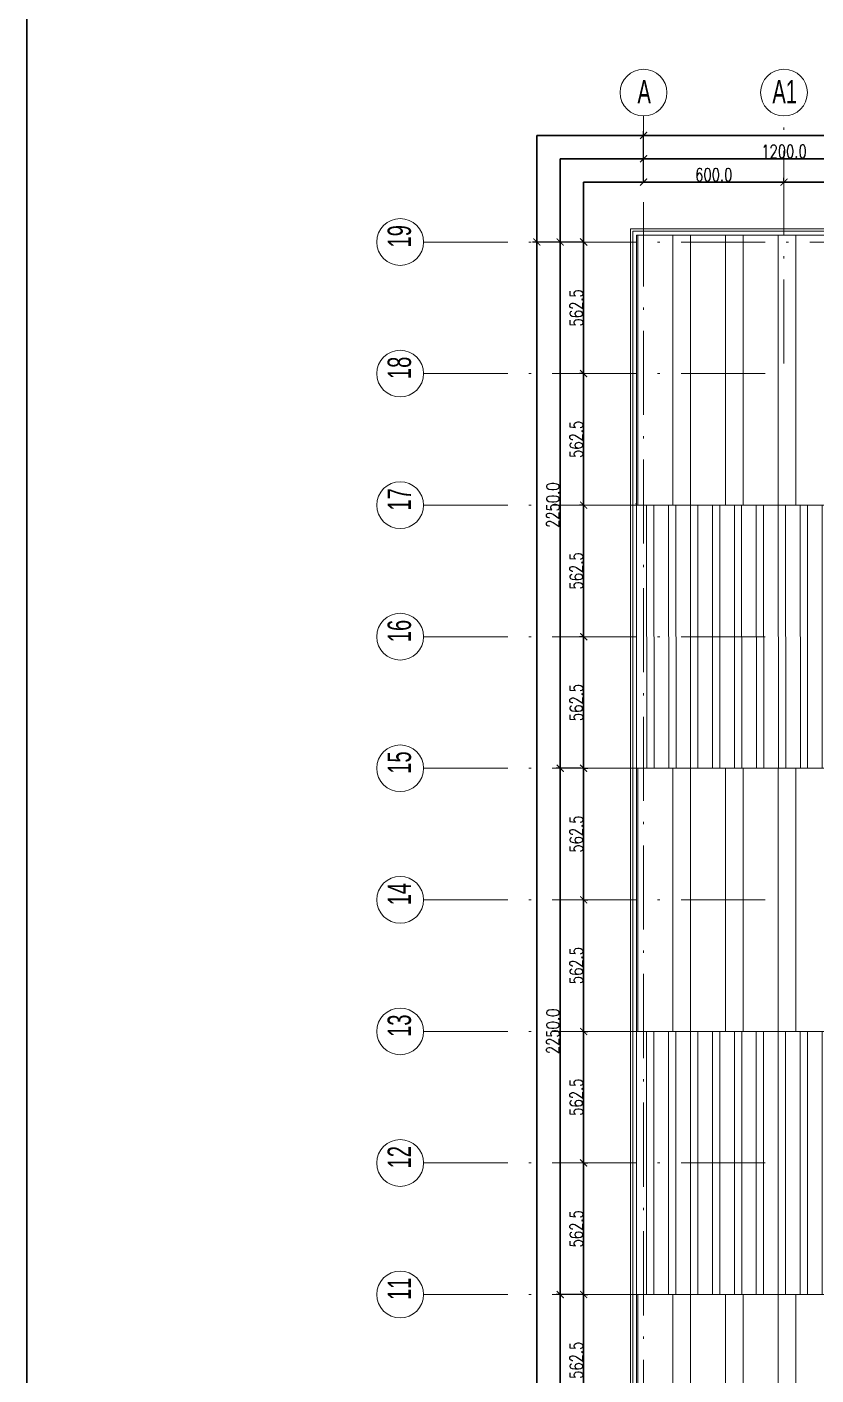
# Model space of a CAD drawing. Extents: x 6529560 to 6558080, y 5579316 to 5588131.
# Drawn here: x 6543241.5 to 6543275.2, y 5579559.8 to 5579617.4 of the extents above; entities that cross this region are included whole.
import ezdxf

# ---------------------------------------------------------------- set-up
doc = ezdxf.new("R2010")
doc.units = 0
doc.header["$MEASUREMENT"] = 0
doc.header["$PDSIZE"] = -5
doc.linetypes.add('ACAD_ISO10W100', pattern=[18, 12, -3, 0, -3])
doc.layers.get('0').update_dxf_attribs({"color": 2, "linetype": 'CONTINUOUS', "lineweight": 5})
doc.layers.get('Defpoints').update_dxf_attribs({"linetype": 'CONTINUOUS'})
for name, color, linetype, lineweight in [('arch_osie', 181, 'CONTINUOUS', 5), ('arch_powierzchnia', 6, 'CONTINUOUS', 35), ('arch_sciany murowane wewnetrzne', 20, 'CONTINUOUS', 25), ('arch_sciany zewnętrzne', 94, 'CONTINUOUS', 18), ('arch_wymiary', 2, 'CONTINUOUS', 13), ('arch_zadaszenie', 76, 'CONTINUOUS', 15), ('arch_zadaszenie_raster', 76, 'CONTINUOUS', 15)]:
    doc.layers.add(name, color=color, linetype=linetype, lineweight=lineweight)
doc.layers.add('arch_osie opisy', color=1, linetype='CONTINUOUS')
doc.styles.get("Standard").update_dxf_attribs({"font": 'arial.ttf', "width": 0.75})
doc.styles.add('styl1', font='romans.shx', dxfattribs={"width": 0.75})
doc.dimstyles.new('wymiary hala', dxfattribs={"dimtxt": 0.55, "dimasz": 0.3, "dimexe": 0.18, "dimexo": 0.0625, "dimgap": 0.04, "dimtad": 1, "dimtoh": 1, "dimdec": 1, "dimlfac": 100, "dimzin": 0, "dimdsep": 46, "dimtxsty": 'styl1', "dimblk": 'ARCHTICK', "dimcen": 0.09, "dimadec": 0, "dimazin": 0, "dimtfac": 1, "dimtdec": 1, "dimtofl": 0, "dimtmove": 0, "dimatfit": 3, "dimldrblk": 'ARCHTICK', "dimfxl": 1, "dimtolj": 1, "dimtzin": 0, "dimarcsym": 0})
pattern_1 = [(90, (-75.1374, 0), (-2.25, 4e-16), []), (90, (-74.3874, 0.75), (-2.25, 4e-16), [])]
pattern_2 = [(90, (-75.1374, 0), (-0.9375, 2e-16), []), (90, (-74.8249, 0.3125), (-0.9375, 2e-16), [])]

# ---------------------------------------------------------------- blocks, each defined once
blk = doc.blocks.new('_ArchTick')
at = {"color": 0, "linetype": 'ByBlock', "const_width": 0.15}
blk.add_lwpolyline([(-0.5, -0.5), (0.5, 0.5)], dxfattribs=at)
blk = doc.blocks.new('*D145')
at = {"layer": 'arch_wymiary', "color": 0, "lineweight": -2, "transparency": 16777216}
for p, q in [((6543265.235, 5579608.22), (6543263.117, 5579608.22)), ((6543263.297, 5579608.22), (6543263.297, 5579506.97)), ((6543265.235, 5579506.97), (6543263.117, 5579506.97))]:
    blk.add_line(p, q, dxfattribs=at)
at = {"layer": 'Defpoints', "color": 0, "transparency": 16777216}
for p in [(6543265.297, 5579608.22), (6543263.297, 5579506.97), (6543265.297, 5579506.97)]:
    blk.add_point(p, dxfattribs=at)
at = {"layer": 'arch_wymiary', "color": 0, "lineweight": -2, "transparency": 16777216, "xscale": 0.3, "yscale": 0.3, "zscale": 0.3}
for p, rotation in [((6543263.297, 5579608.22), 90), ((6543263.297, 5579506.97), 270)]:
    blk.add_blockref('_ArchTick', p, dxfattribs=dict(at, rotation=rotation))
at = {"layer": 'arch_wymiary', "color": 0, "transparency": 16777216, "insert": (6543262.982, 5579557.595), "char_height": 0.55, "attachment_point": 5, "rotation": 90, "style": 'styl1'}
blk.add_mtext('\\A1;10125.0', dxfattribs=at)
blk = doc.blocks.new('*D146')
at = {"layer": 'arch_wymiary', "color": 0, "lineweight": -2, "transparency": 16777216}
for p, q in [((6543265.172, 5579608.22), (6543264.117, 5579608.22)), ((6543264.297, 5579608.22), (6543264.297, 5579585.72)), ((6543265.172, 5579585.72), (6543264.117, 5579585.72))]:
    blk.add_line(p, q, dxfattribs=at)
at = {"layer": 'Defpoints', "color": 0, "transparency": 16777216}
for p in [(6543265.235, 5579608.22), (6543264.297, 5579585.72), (6543265.235, 5579585.72)]:
    blk.add_point(p, dxfattribs=at)
at = {"layer": 'arch_wymiary', "color": 0, "lineweight": -2, "transparency": 16777216, "xscale": 0.3, "yscale": 0.3, "zscale": 0.3}
for p, rotation in [((6543264.297, 5579608.22), 90), ((6543264.297, 5579585.72), 270)]:
    blk.add_blockref('_ArchTick', p, dxfattribs=dict(at, rotation=rotation))
at = {"layer": 'arch_wymiary', "color": 0, "transparency": 16777216, "insert": (6543263.982, 5579596.97), "char_height": 0.55, "attachment_point": 5, "rotation": 90, "style": 'styl1'}
blk.add_mtext('\\A1;2250.0', dxfattribs=at)
blk = doc.blocks.new('*D147')
at = {"layer": 'arch_wymiary', "color": 0, "lineweight": -2, "transparency": 16777216}
for p, q in [((6543265.172, 5579585.72), (6543264.117, 5579585.72)), ((6543264.297, 5579585.72), (6543264.297, 5579563.22)), ((6543265.235, 5579563.22), (6543264.117, 5579563.22))]:
    blk.add_line(p, q, dxfattribs=at)
at = {"layer": 'Defpoints', "color": 0, "transparency": 16777216}
for p in [(6543265.235, 5579585.72), (6543264.297, 5579563.22), (6543265.297, 5579563.22)]:
    blk.add_point(p, dxfattribs=at)
at = {"layer": 'arch_wymiary', "color": 0, "lineweight": -2, "transparency": 16777216, "xscale": 0.3, "yscale": 0.3, "zscale": 0.3}
for p, rotation in [((6543264.297, 5579585.72), 90), ((6543264.297, 5579563.22), 270)]:
    blk.add_blockref('_ArchTick', p, dxfattribs=dict(at, rotation=rotation))
at = {"layer": 'arch_wymiary', "color": 0, "transparency": 16777216, "insert": (6543263.982, 5579574.47), "char_height": 0.55, "attachment_point": 5, "rotation": 90, "style": 'styl1'}
blk.add_mtext('\\A1;2250.0', dxfattribs=at)
blk = doc.blocks.new('*D148')
at = {"layer": 'arch_wymiary', "color": 0, "lineweight": -2, "transparency": 16777216}
for p, q in [((6543265.235, 5579563.22), (6543264.117, 5579563.22)), ((6543264.297, 5579563.22), (6543264.297, 5579540.72)), ((6543265.235, 5579540.72), (6543264.117, 5579540.72))]:
    blk.add_line(p, q, dxfattribs=at)
at = {"layer": 'Defpoints', "color": 0, "transparency": 16777216}
for p in [(6543265.297, 5579563.22), (6543264.297, 5579540.72), (6543265.297, 5579540.72)]:
    blk.add_point(p, dxfattribs=at)
at = {"layer": 'arch_wymiary', "color": 0, "lineweight": -2, "transparency": 16777216, "xscale": 0.3, "yscale": 0.3, "zscale": 0.3}
for p, rotation in [((6543264.297, 5579563.22), 90), ((6543264.297, 5579540.72), 270)]:
    blk.add_blockref('_ArchTick', p, dxfattribs=dict(at, rotation=rotation))
at = {"layer": 'arch_wymiary', "color": 0, "transparency": 16777216, "insert": (6543263.982, 5579551.97), "char_height": 0.55, "attachment_point": 5, "rotation": 90, "style": 'styl1'}
blk.add_mtext('\\A1;2250.0', dxfattribs=at)
blk = doc.blocks.new('*D151')
at = {"layer": 'arch_wymiary', "color": 0, "lineweight": -2, "transparency": 16777216}
for p, q in [((6543265.235, 5579608.22), (6543265.117, 5579608.22)), ((6543265.297, 5579608.22), (6543265.297, 5579602.595)), ((6543265.235, 5579602.595), (6543265.117, 5579602.595))]:
    blk.add_line(p, q, dxfattribs=at)
at = {"layer": 'Defpoints', "color": 0, "transparency": 16777216}
for p in [(6543265.297, 5579608.22), (6543265.297, 5579602.595), (6543265.297, 5579602.595)]:
    blk.add_point(p, dxfattribs=at)
at = {"layer": 'arch_wymiary', "color": 0, "lineweight": -2, "transparency": 16777216, "xscale": 0.3, "yscale": 0.3, "zscale": 0.3}
for p, rotation in [((6543265.297, 5579608.22), 90), ((6543265.297, 5579602.595), 270)]:
    blk.add_blockref('_ArchTick', p, dxfattribs=dict(at, rotation=rotation))
at = {"layer": 'arch_wymiary', "color": 0, "transparency": 16777216, "insert": (6543264.982, 5579605.408), "char_height": 0.55, "attachment_point": 5, "rotation": 90, "style": 'styl1'}
blk.add_mtext('\\A1;562.5', dxfattribs=at)
blk = doc.blocks.new('*D152')
at = {"layer": 'arch_wymiary', "color": 0, "lineweight": -2, "transparency": 16777216}
for p, q in [((6543265.235, 5579602.595), (6543265.117, 5579602.595)), ((6543265.297, 5579602.595), (6543265.297, 5579596.97)), ((6543265.235, 5579596.97), (6543265.117, 5579596.97))]:
    blk.add_line(p, q, dxfattribs=at)
at = {"layer": 'Defpoints', "color": 0, "transparency": 16777216}
for p in [(6543265.297, 5579602.595), (6543265.297, 5579596.97), (6543265.297, 5579596.97)]:
    blk.add_point(p, dxfattribs=at)
at = {"layer": 'arch_wymiary', "color": 0, "lineweight": -2, "transparency": 16777216, "xscale": 0.3, "yscale": 0.3, "zscale": 0.3}
for p, rotation in [((6543265.297, 5579602.595), 90), ((6543265.297, 5579596.97), 270)]:
    blk.add_blockref('_ArchTick', p, dxfattribs=dict(at, rotation=rotation))
at = {"layer": 'arch_wymiary', "color": 0, "transparency": 16777216, "insert": (6543264.982, 5579599.783), "char_height": 0.55, "attachment_point": 5, "rotation": 90, "style": 'styl1'}
blk.add_mtext('\\A1;562.5', dxfattribs=at)
blk = doc.blocks.new('*D153')
at = {"layer": 'arch_wymiary', "color": 0, "lineweight": -2, "transparency": 16777216}
for p, q in [((6543265.235, 5579596.97), (6543265.117, 5579596.97)), ((6543265.297, 5579596.97), (6543265.297, 5579591.345)), ((6543265.235, 5579591.345), (6543265.117, 5579591.345))]:
    blk.add_line(p, q, dxfattribs=at)
at = {"layer": 'Defpoints', "color": 0, "transparency": 16777216}
for p in [(6543265.297, 5579596.97), (6543265.297, 5579591.345), (6543265.297, 5579591.345)]:
    blk.add_point(p, dxfattribs=at)
at = {"layer": 'arch_wymiary', "color": 0, "lineweight": -2, "transparency": 16777216, "xscale": 0.3, "yscale": 0.3, "zscale": 0.3}
for p, rotation in [((6543265.297, 5579596.97), 90), ((6543265.297, 5579591.345), 270)]:
    blk.add_blockref('_ArchTick', p, dxfattribs=dict(at, rotation=rotation))
at = {"layer": 'arch_wymiary', "color": 0, "transparency": 16777216, "insert": (6543264.982, 5579594.158), "char_height": 0.55, "attachment_point": 5, "rotation": 90, "style": 'styl1'}
blk.add_mtext('\\A1;562.5', dxfattribs=at)
blk = doc.blocks.new('*D154')
at = {"layer": 'arch_wymiary', "color": 0, "lineweight": -2, "transparency": 16777216}
for p, q in [((6543265.235, 5579591.345), (6543265.117, 5579591.345)), ((6543265.297, 5579591.345), (6543265.297, 5579585.72)), ((6543265.36, 5579585.72), (6543265.477, 5579585.72))]:
    blk.add_line(p, q, dxfattribs=at)
at = {"layer": 'Defpoints', "color": 0, "transparency": 16777216}
for p in [(6543265.297, 5579591.345), (6543265.297, 5579585.72), (6543265.297, 5579585.72)]:
    blk.add_point(p, dxfattribs=at)
at = {"layer": 'arch_wymiary', "color": 0, "lineweight": -2, "transparency": 16777216, "xscale": 0.3, "yscale": 0.3, "zscale": 0.3}
for p, rotation in [((6543265.297, 5579591.345), 90), ((6543265.297, 5579585.72), 270)]:
    blk.add_blockref('_ArchTick', p, dxfattribs=dict(at, rotation=rotation))
at = {"layer": 'arch_wymiary', "color": 0, "transparency": 16777216, "insert": (6543264.982, 5579588.533), "char_height": 0.55, "attachment_point": 5, "rotation": 90, "style": 'styl1'}
blk.add_mtext('\\A1;562.5', dxfattribs=at)
blk = doc.blocks.new('*D155')
at = {"layer": 'arch_wymiary', "color": 0, "lineweight": -2, "transparency": 16777216}
for p, q in [((6543265.297, 5579585.72), (6543265.297, 5579580.095)), ((6543265.36, 5579585.72), (6543265.477, 5579585.72)), ((6543265.36, 5579580.095), (6543265.477, 5579580.095))]:
    blk.add_line(p, q, dxfattribs=at)
at = {"layer": 'Defpoints', "color": 0, "transparency": 16777216}
for p in [(6543265.297, 5579585.72), (6543265.297, 5579580.095), (6543265.297, 5579580.095)]:
    blk.add_point(p, dxfattribs=at)
at = {"layer": 'arch_wymiary', "color": 0, "lineweight": -2, "transparency": 16777216, "xscale": 0.3, "yscale": 0.3, "zscale": 0.3}
for p, rotation in [((6543265.297, 5579585.72), 90), ((6543265.297, 5579580.095), 270)]:
    blk.add_blockref('_ArchTick', p, dxfattribs=dict(at, rotation=rotation))
at = {"layer": 'arch_wymiary', "color": 0, "transparency": 16777216, "insert": (6543264.982, 5579582.908), "char_height": 0.55, "attachment_point": 5, "rotation": 90, "style": 'styl1'}
blk.add_mtext('\\A1;562.5', dxfattribs=at)
blk = doc.blocks.new('*D156')
at = {"layer": 'arch_wymiary', "color": 0, "lineweight": -2, "transparency": 16777216}
for p, q in [((6543265.297, 5579580.095), (6543265.297, 5579574.47)), ((6543265.36, 5579580.095), (6543265.477, 5579580.095)), ((6543265.36, 5579574.47), (6543265.477, 5579574.47))]:
    blk.add_line(p, q, dxfattribs=at)
at = {"layer": 'Defpoints', "color": 0, "transparency": 16777216}
for p in [(6543265.297, 5579580.095), (6543265.297, 5579574.47), (6543265.297, 5579574.47)]:
    blk.add_point(p, dxfattribs=at)
at = {"layer": 'arch_wymiary', "color": 0, "lineweight": -2, "transparency": 16777216, "xscale": 0.3, "yscale": 0.3, "zscale": 0.3}
for p, rotation in [((6543265.297, 5579580.095), 90), ((6543265.297, 5579574.47), 270)]:
    blk.add_blockref('_ArchTick', p, dxfattribs=dict(at, rotation=rotation))
at = {"layer": 'arch_wymiary', "color": 0, "transparency": 16777216, "insert": (6543264.982, 5579577.283), "char_height": 0.55, "attachment_point": 5, "rotation": 90, "style": 'styl1'}
blk.add_mtext('\\A1;562.5', dxfattribs=at)
blk = doc.blocks.new('*D157')
at = {"layer": 'arch_wymiary', "color": 0, "lineweight": -2, "transparency": 16777216}
for p, q in [((6543265.297, 5579574.47), (6543265.297, 5579568.845)), ((6543265.36, 5579574.47), (6543265.477, 5579574.47)), ((6543265.36, 5579568.845), (6543265.477, 5579568.845))]:
    blk.add_line(p, q, dxfattribs=at)
at = {"layer": 'Defpoints', "color": 0, "transparency": 16777216}
for p in [(6543265.297, 5579574.47), (6543265.297, 5579568.845), (6543265.297, 5579568.845)]:
    blk.add_point(p, dxfattribs=at)
at = {"layer": 'arch_wymiary', "color": 0, "lineweight": -2, "transparency": 16777216, "xscale": 0.3, "yscale": 0.3, "zscale": 0.3}
for p, rotation in [((6543265.297, 5579574.47), 90), ((6543265.297, 5579568.845), 270)]:
    blk.add_blockref('_ArchTick', p, dxfattribs=dict(at, rotation=rotation))
at = {"layer": 'arch_wymiary', "color": 0, "transparency": 16777216, "insert": (6543264.982, 5579571.658), "char_height": 0.55, "attachment_point": 5, "rotation": 90, "style": 'styl1'}
blk.add_mtext('\\A1;562.5', dxfattribs=at)
blk = doc.blocks.new('*D158')
at = {"layer": 'arch_wymiary', "color": 0, "lineweight": -2, "transparency": 16777216}
for p, q in [((6543265.297, 5579568.845), (6543265.297, 5579563.22)), ((6543265.36, 5579568.845), (6543265.477, 5579568.845)), ((6543265.36, 5579563.22), (6543265.477, 5579563.22))]:
    blk.add_line(p, q, dxfattribs=at)
at = {"layer": 'Defpoints', "color": 0, "transparency": 16777216}
for p in [(6543265.297, 5579568.845), (6543265.297, 5579563.22), (6543265.297, 5579563.22)]:
    blk.add_point(p, dxfattribs=at)
at = {"layer": 'arch_wymiary', "color": 0, "lineweight": -2, "transparency": 16777216, "xscale": 0.3, "yscale": 0.3, "zscale": 0.3}
for p, rotation in [((6543265.297, 5579568.845), 90), ((6543265.297, 5579563.22), 270)]:
    blk.add_blockref('_ArchTick', p, dxfattribs=dict(at, rotation=rotation))
at = {"layer": 'arch_wymiary', "color": 0, "transparency": 16777216, "insert": (6543264.982, 5579566.033), "char_height": 0.55, "attachment_point": 5, "rotation": 90, "style": 'styl1'}
blk.add_mtext('\\A1;562.5', dxfattribs=at)
blk = doc.blocks.new('*D159')
at = {"layer": 'arch_wymiary', "color": 0, "lineweight": -2, "transparency": 16777216}
for p, q in [((6543265.297, 5579563.22), (6543265.297, 5579557.595)), ((6543265.36, 5579563.22), (6543265.477, 5579563.22)), ((6543265.36, 5579557.595), (6543265.477, 5579557.595))]:
    blk.add_line(p, q, dxfattribs=at)
at = {"layer": 'Defpoints', "color": 0, "transparency": 16777216}
for p in [(6543265.297, 5579563.22), (6543265.297, 5579557.595), (6543265.297, 5579557.595)]:
    blk.add_point(p, dxfattribs=at)
at = {"layer": 'arch_wymiary', "color": 0, "lineweight": -2, "transparency": 16777216, "xscale": 0.3, "yscale": 0.3, "zscale": 0.3}
for p, rotation in [((6543265.297, 5579563.22), 90), ((6543265.297, 5579557.595), 270)]:
    blk.add_blockref('_ArchTick', p, dxfattribs=dict(at, rotation=rotation))
at = {"layer": 'arch_wymiary', "color": 0, "transparency": 16777216, "insert": (6543264.982, 5579560.408), "char_height": 0.55, "attachment_point": 5, "rotation": 90, "style": 'styl1'}
blk.add_mtext('\\A1;562.5', dxfattribs=at)
blk = doc.blocks.new('*D169')
at = {"layer": 'arch_wymiary', "color": 0, "lineweight": -2, "transparency": 16777216}
for p, q in [((6543267.857, 5579610.83), (6543267.857, 5579612.96)), ((6543375.857, 5579610.843), (6543375.857, 5579612.96)), ((6543267.857, 5579612.78), (6543375.857, 5579612.78))]:
    blk.add_line(p, q, dxfattribs=at)
at = {"layer": 'Defpoints', "color": 0, "transparency": 16777216}
for p in [(6543375.857, 5579612.78), (6543267.857, 5579610.768), (6543375.857, 5579610.78)]:
    blk.add_point(p, dxfattribs=at)
at = {"layer": 'arch_wymiary', "color": 0, "lineweight": -2, "transparency": 16777216, "xscale": 0.3, "yscale": 0.3, "zscale": 0.3, "rotation": 180}
blk.add_blockref('_ArchTick', (6543267.857, 5579612.78), dxfattribs=at)
at = {"layer": 'arch_wymiary', "color": 0, "lineweight": -2, "transparency": 16777216, "xscale": 0.3, "yscale": 0.3, "zscale": 0.3}
blk.add_blockref('_ArchTick', (6543375.857, 5579612.78), dxfattribs=at)
at = {"layer": 'arch_wymiary', "color": 0, "transparency": 16777216, "insert": (6543321.857, 5579613.095), "char_height": 0.55, "attachment_point": 5, "style": 'styl1'}
blk.add_mtext('\\A1;10800.0', dxfattribs=at)
blk = doc.blocks.new('*D178')
at = {"layer": 'arch_wymiary', "color": 0, "lineweight": -2, "transparency": 16777216}
for p, q in [((6543267.857, 5579610.893), (6543267.857, 5579611.96)), ((6543279.857, 5579611.78), (6543267.857, 5579611.78)), ((6543279.857, 5579610.83), (6543279.857, 5579611.96))]:
    blk.add_line(p, q, dxfattribs=at)
at = {"layer": 'Defpoints', "color": 0, "transparency": 16777216}
for p in [(6543267.857, 5579611.78), (6543267.857, 5579610.83), (6543279.857, 5579610.768)]:
    blk.add_point(p, dxfattribs=at)
at = {"layer": 'arch_wymiary', "color": 0, "lineweight": -2, "transparency": 16777216, "xscale": 0.3, "yscale": 0.3, "zscale": 0.3, "rotation": 180}
blk.add_blockref('_ArchTick', (6543267.857, 5579611.78), dxfattribs=at)
at = {"layer": 'arch_wymiary', "color": 0, "lineweight": -2, "transparency": 16777216, "xscale": 0.3, "yscale": 0.3, "zscale": 0.3}
blk.add_blockref('_ArchTick', (6543279.857, 5579611.78), dxfattribs=at)
at = {"layer": 'arch_wymiary', "color": 0, "transparency": 16777216, "insert": (6543273.857, 5579612.095), "char_height": 0.55, "attachment_point": 5, "style": 'styl1'}
blk.add_mtext('\\A1;1200.0', dxfattribs=at)
blk = doc.blocks.new('*D179')
at = {"layer": 'arch_wymiary', "color": 0, "lineweight": -2, "transparency": 16777216}
for p, q in [((6543267.857, 5579610.83), (6543267.857, 5579610.96)), ((6543267.857, 5579610.78), (6543273.857, 5579610.78)), ((6543273.857, 5579610.83), (6543273.857, 5579610.96))]:
    blk.add_line(p, q, dxfattribs=at)
at = {"layer": 'Defpoints', "color": 0, "transparency": 16777216}
for p in [(6543267.857, 5579610.768), (6543273.857, 5579610.78), (6543273.857, 5579610.768)]:
    blk.add_point(p, dxfattribs=at)
at = {"layer": 'arch_wymiary', "color": 0, "lineweight": -2, "transparency": 16777216, "xscale": 0.3, "yscale": 0.3, "zscale": 0.3, "rotation": 180}
blk.add_blockref('_ArchTick', (6543267.857, 5579610.78), dxfattribs=at)
at = {"layer": 'arch_wymiary', "color": 0, "lineweight": -2, "transparency": 16777216, "xscale": 0.3, "yscale": 0.3, "zscale": 0.3}
blk.add_blockref('_ArchTick', (6543273.857, 5579610.78), dxfattribs=at)
at = {"layer": 'arch_wymiary', "color": 0, "transparency": 16777216, "insert": (6543270.857, 5579611.095), "char_height": 0.55, "attachment_point": 5, "style": 'styl1'}
blk.add_mtext('\\A1;600.0', dxfattribs=at)
blk = doc.blocks.new('*D180')
at = {"layer": 'arch_wymiary', "color": 0, "lineweight": -2, "transparency": 16777216}
for p, q in [((6543273.857, 5579610.83), (6543273.857, 5579610.96)), ((6543273.857, 5579610.78), (6543279.857, 5579610.78)), ((6543279.857, 5579610.83), (6543279.857, 5579610.96))]:
    blk.add_line(p, q, dxfattribs=at)
at = {"layer": 'Defpoints', "color": 0, "transparency": 16777216}
for p in [(6543273.857, 5579610.768), (6543279.857, 5579610.78), (6543279.857, 5579610.768)]:
    blk.add_point(p, dxfattribs=at)
at = {"layer": 'arch_wymiary', "color": 0, "lineweight": -2, "transparency": 16777216, "xscale": 0.3, "yscale": 0.3, "zscale": 0.3, "rotation": 180}
blk.add_blockref('_ArchTick', (6543273.857, 5579610.78), dxfattribs=at)
at = {"layer": 'arch_wymiary', "color": 0, "lineweight": -2, "transparency": 16777216, "xscale": 0.3, "yscale": 0.3, "zscale": 0.3}
blk.add_blockref('_ArchTick', (6543279.857, 5579610.78), dxfattribs=at)
at = {"layer": 'arch_wymiary', "color": 0, "transparency": 16777216, "insert": (6543276.857, 5579611.095), "char_height": 0.55, "attachment_point": 5, "style": 'styl1'}
blk.add_mtext('\\A1;600.0', dxfattribs=at)

msp = doc.modelspace()

# ---------------------------------------------------------------- hatches: boundary and pattern name
at = {"layer": 'arch_zadaszenie_raster'}
h = msp.add_hatch(dxfattribs=at)
h.set_pattern_fill('ANSI32,_O', color=256, scale=6, angle=45)
h.set_pattern_definition(pattern_1)
h.paths.add_polyline_path([(6543267.5571, 5579608.5202), (6543376.1571, 5579608.5202), (6543376.1571, 5579596.9702), (6543267.5571, 5579596.9702)])
h.paths.add_polyline_path([(6543357.8771, 5579602.7262), (6543360.4371, 5579602.7262), (6543360.4371, 5579600.8662), (6543357.8771, 5579600.8662)], flags=16)
h.paths.add_polyline_path([(6543345.8771, 5579602.7267), (6543348.4371, 5579602.7267), (6543348.4371, 5579600.8667), (6543345.8771, 5579600.8667)], flags=16)
h.paths.add_polyline_path([(6543333.8771, 5579602.7262), (6543336.4371, 5579602.7262), (6543336.4371, 5579600.8662), (6543333.8771, 5579600.8662)], flags=16)
h.paths.add_polyline_path([(6543282.8571, 5579599.2202), (6543321.8571, 5579599.2202), (6543321.8571, 5579596.9702), (6543282.8571, 5579596.9702)])
h = msp.add_hatch(dxfattribs=at)
h.set_pattern_fill('ANSI32,_O', color=256, scale=2.5, angle=45)
h.set_pattern_definition(pattern_2)
h.paths.add_polyline_path([(6543376.1571, 5579596.9697), (6543267.5571, 5579596.9697), (6543267.5571, 5579585.7202), (6543376.1571, 5579585.7202)])
h.paths.add_polyline_path([(6543339.8771, 5579593.0739), (6543342.4371, 5579593.0739), (6543342.4371, 5579591.2139), (6543339.8771, 5579591.2139)], flags=16)
h.paths.add_polyline_path([(6543351.8771, 5579593.0739), (6543354.4371, 5579593.0739), (6543354.4371, 5579591.2139), (6543351.8771, 5579591.2139)], flags=16)
h.paths.add_polyline_path([(6543363.8771, 5579593.0739), (6543366.4371, 5579593.0739), (6543366.4371, 5579591.2139), (6543363.8771, 5579591.2139)], flags=16)
h.paths.add_polyline_path([(6543282.8571, 5579596.9702), (6543321.8571, 5579596.9702), (6543321.8571, 5579594.7124), (6543282.8571, 5579594.7124)])
h = msp.add_hatch(dxfattribs=at)
h.set_pattern_fill('ANSI32,_O', color=256, scale=6, angle=45)
h.set_pattern_definition(pattern_1)
h.paths.add_polyline_path([(6543267.5571, 5579585.7199), (6543376.1571, 5579585.7199), (6543376.1571, 5579574.4702), (6543267.5571, 5579574.4702)])
h.paths.add_polyline_path([(6543357.8771, 5579580.2262), (6543360.4371, 5579580.2262), (6543360.4371, 5579578.3662), (6543357.8771, 5579578.3662)], flags=16)
h.paths.add_polyline_path([(6543345.8771, 5579580.2267), (6543348.4371, 5579580.2267), (6543348.4371, 5579578.3667), (6543345.8771, 5579578.3667)], flags=16)
h.paths.add_polyline_path([(6543333.8771, 5579580.2262), (6543336.4371, 5579580.2262), (6543336.4371, 5579578.3662), (6543333.8771, 5579578.3662)], flags=16)
h.paths.add_polyline_path([(6543282.8571, 5579576.7203), (6543321.8571, 5579576.7194), (6543321.8571, 5579574.4702), (6543282.8571, 5579574.4712)], flags=16)
h = msp.add_hatch(dxfattribs=at)
h.set_pattern_fill('ANSI32,_O', color=256, scale=2.5, angle=45)
h.set_pattern_definition(pattern_2)
h.paths.add_polyline_path([(6543376.1571, 5579574.4702), (6543267.5571, 5579574.4702), (6543267.5571, 5579563.2202), (6543376.1571, 5579563.2202)])
h.paths.add_polyline_path([(6543339.8771, 5579570.5739), (6543342.4371, 5579570.5739), (6543342.4371, 5579568.7139), (6543339.8771, 5579568.7139)], flags=16)
h.paths.add_polyline_path([(6543351.8771, 5579570.5739), (6543354.4371, 5579570.5739), (6543354.4371, 5579568.7139), (6543351.8771, 5579568.7139)], flags=16)
h.paths.add_polyline_path([(6543363.8771, 5579570.5739), (6543366.4371, 5579570.5739), (6543366.4371, 5579568.7139), (6543363.8771, 5579568.7139)], flags=16)
h.paths.add_polyline_path([(6543282.8571, 5579574.4712), (6543321.8571, 5579574.4702), (6543321.8571, 5579572.2193), (6543282.8571, 5579572.2202)])
h = msp.add_hatch(dxfattribs=at)
h.set_pattern_fill('ANSI32,_O', color=256, scale=6, angle=45)
h.set_pattern_definition(pattern_1)
h.paths.add_polyline_path([(6543267.5571, 5579563.2196), (6543376.1571, 5579563.2196), (6543376.1571, 5579551.9702), (6543267.5571, 5579551.9702)])
h.paths.add_polyline_path([(6543357.8771, 5579557.7262), (6543360.4371, 5579557.7262), (6543360.4371, 5579555.8662), (6543357.8771, 5579555.8662)], flags=16)
h.paths.add_polyline_path([(6543345.8771, 5579557.7267), (6543348.4371, 5579557.7267), (6543348.4371, 5579555.8667), (6543345.8771, 5579555.8667)], flags=16)
h.paths.add_polyline_path([(6543333.8771, 5579557.7265), (6543336.4371, 5579557.7265), (6543336.4371, 5579555.8665), (6543333.8771, 5579555.8665)], flags=16)
h.paths.add_polyline_path([(6543282.8571, 5579554.2197), (6543321.8571, 5579554.2197), (6543321.8571, 5579551.9702), (6543282.8571, 5579551.9702)])

# ---------------------------------------------------------------- linework, layer by layer
at = {"layer": 'arch_osie', "linetype": 'ACAD_ISO10W100', "ltscale": 0.3, "extrusion": (-4.94832e-09, -8.0265e-10, 1)}
for points in [[(6543267.8571, 5579501.825), (6543267.8571, 5579613.6084)], [(6543273.8571, 5579603.0202), (6543273.8571, 5579613.6084)], [(6543258.4571, 5579608.2202), (6543385.2571, 5579608.2202)], [(6543258.4571, 5579602.5952), (6543273.0571, 5579602.5952)], [(6543258.4571, 5579596.9702), (6543273.0571, 5579596.9702)], [(6543258.4571, 5579591.3452), (6543273.0571, 5579591.3452)], [(6543258.4571, 5579585.7201), (6543385.2571, 5579585.7201)], [(6543258.4571, 5579580.0952), (6543273.0571, 5579580.0952)], [(6543258.4571, 5579574.4702), (6543273.0571, 5579574.4702)], [(6543258.4571, 5579568.8452), (6543273.0571, 5579568.8452)], [(6543258.4571, 5579563.2202), (6543385.2571, 5579563.2202)]]:
    msp.add_lwpolyline(points, dxfattribs=at)
at = {"layer": 'arch_osie'}
for centre in [(6543267.8571, 5579614.6084, 6.5405), (6543273.8571, 5579614.6084, 6.5405), (6543257.4571, 5579608.2202, 13.8796), (6543257.4571, 5579602.5952, 13.8796), (6543257.4571, 5579596.9702, 13.8796), (6543257.4571, 5579591.3452, 13.8796), (6543257.4571, 5579585.7202, 13.8796), (6543257.4571, 5579580.0952, 13.8796), (6543257.4571, 5579574.4702, 13.8796), (6543257.4571, 5579568.8452, 13.8796), (6543257.4571, 5579563.2202, 13.8796)]:
    msp.add_circle(centre, 1, dxfattribs=at)
at = {"layer": 'arch_powierzchnia'}
for points in [[(6543241.5105, 5579440.4581), (6544098.1793, 5579440.4581), (6544098.1793, 5579693.1461), (6543241.5105, 5579693.1461)], [(6543241.5105, 5579440.4581), (6543408.6673, 5579440.4581), (6543408.6673, 5579693.1461), (6543241.5105, 5579693.1461)], [(6543263.2971, 5579612.7802), (6543380.4171, 5579612.7802), (6543380.4171, 5579502.4102), (6543263.2971, 5579502.4102)], [(6543264.2971, 5579611.7802), (6543379.4171, 5579611.7802), (6543379.4171, 5579503.4102), (6543264.2971, 5579503.4102)], [(6543265.2971, 5579610.7802), (6543378.4171, 5579610.7802), (6543378.4171, 5579504.4102), (6543265.2971, 5579504.4102)]]:
    msp.add_lwpolyline(points, close=True, dxfattribs=at)
at = {"layer": 'arch_sciany murowane wewnetrzne'}
msp.add_lwpolyline([(6543267.5371, 5579597.0105), (6543267.5373, 5579597.0459)], dxfattribs=at)
at = {"layer": 'arch_sciany zewnętrzne'}
for points in [[(6543267.2971, 5579608.7802), (6543376.4171, 5579608.7802), (6543376.4171, 5579506.4102), (6543267.2971, 5579506.4102)], [(6543267.3972, 5579608.6802), (6543267.3972, 5579517.9701), (6543376.3171, 5579517.9701), (6543376.3171, 5579608.6802)], [(6543267.5572, 5579608.5202), (6543267.5572, 5579518.2102), (6543376.1571, 5579518.2102), (6543376.1571, 5579608.5202)]]:
    msp.add_lwpolyline(points, close=True, dxfattribs=at)
at = {"layer": 'arch_zadaszenie'}
for points in [[(6543267.5571, 5579608.5202), (6543376.1571, 5579608.5202), (6543376.1571, 5579596.9702), (6543267.5571, 5579596.9702)], [(6543376.1571, 5579596.9697), (6543267.5571, 5579596.9697), (6543267.5571, 5579585.7202), (6543376.1571, 5579585.7202)], [(6543267.5571, 5579585.7199), (6543376.1571, 5579585.7199), (6543376.1571, 5579574.4702), (6543267.5571, 5579574.4702)], [(6543376.1571, 5579574.4702), (6543267.5571, 5579574.4702), (6543267.5571, 5579563.2202), (6543376.1571, 5579563.2202)], [(6543267.5571, 5579563.2196), (6543376.1571, 5579563.2196), (6543376.1571, 5579551.9702), (6543267.5571, 5579551.9702)]]:
    msp.add_lwpolyline(points, close=True, dxfattribs=at)

# ---------------------------------------------------------------- texts
at = {"layer": 'arch_osie opisy', "char_height": 1, "width": 1.5, "attachment_point": 1}
for s, insert in [('{\\fArial Narrow|b0|i0|c238|p34;A}', (6543267.5978, 5579615.1465, 6.5405)), ('{\\fArial Narrow|b0|i0|c238|p34;A1}', (6543273.3626, 5579615.1465, 6.5405))]:
    msp.add_mtext(s, dxfattribs=dict(at, insert=insert))
at = {"layer": 'arch_osie opisy', "char_height": 1, "width": 1.5, "attachment_point": 1, "rotation": 90}
for s, insert in [('{\\fArial Narrow|b0|i0|c238|p34;19}', (6543256.9191, 5579607.987, 13.8796)), ('\\pt1;{\\fArial Narrow|b0|i0|c238|p34;18}', (6543256.9191, 5579602.362, 13.8796)), ('{\\fArial Narrow|b0|i0|c238|p34;17}', (6543256.9191, 5579596.737, 13.8796)), ('{\\fArial Narrow|b0|i0|c238|p34;16}', (6543256.9191, 5579591.112, 13.8796)), ('{\\fArial Narrow|b0|i0|c238|p34;15}', (6543256.9191, 5579585.487, 13.8796)), ('{\\fArial Narrow|b0|i0|c238|p34;14}', (6543256.9191, 5579579.862, 13.8796)), ('{\\fArial Narrow|b0|i0|c238|p34;13}', (6543256.9191, 5579574.237, 13.8796)), ('{\\fArial Narrow|b0|i0|c238|p34;12}', (6543256.9191, 5579568.612, 13.8796)), ('{\\fArial Narrow|b0|i0|c238|p34;11}', (6543256.9191, 5579562.987, 13.8796))]:
    msp.add_mtext(s, dxfattribs=dict(at, insert=insert))

# ---------------------------------------------------------------- dimensions: what is measured, and where the dimension line sits
at = {"layer": 'arch_wymiary'}
for base, p1, p2, picture, middle in [((6543375.8571, 5579612.7802), (6543267.8571, 5579610.7677, 6.5405), (6543375.8571, 5579610.7802, 6.5405), '*D169', (6543321.8571, 5579613.0952)), ((6543273.8571, 5579610.7802), (6543267.8571, 5579610.7677), (6543273.8571, 5579610.7677, 6.5405), '*D179', (6543270.8571, 5579611.0952))]:
    dim = msp.add_linear_dim(base=base, p1=p1, p2=p2, dimstyle='wymiary hala', dxfattribs=at)
    dim.commit()
    dim.dimension.update_dxf_attribs({"geometry": picture, "text_midpoint": middle})
for base, p1, p2, picture, middle in [((6543267.8571, 5579611.7802), (6543279.8571, 5579610.7677, 6.5405), (6543267.8571, 5579610.8302), '*D178', (6543273.8571, 5579612.0952)), ((6543279.8571, 5579610.7802), (6543273.8571, 5579610.7677, 6.5405), (6543279.8571, 5579610.7677, 6.5405), '*D180', (6543276.8571, 5579611.0952))]:
    dim = msp.add_linear_dim(base=base, p1=p1, p2=p2, dimstyle='wymiary hala', override={"dimtmove": 1}, dxfattribs=at)
    dim.commit()
    dim.dimension.update_dxf_attribs({"geometry": picture, "text_midpoint": middle})
for base, p1, p2, picture, middle in [((6543263.2971, 5579506.9702), (6543265.2971, 5579608.2202, 6.5405), (6543265.2971, 5579506.9702, 13.9164), '*D145', (6543262.9821, 5579557.5952)), ((6543264.2971, 5579585.7201), (6543265.2346, 5579608.2202), (6543265.2346, 5579585.7201, 13.9164), '*D146', (6543263.9821, 5579596.9702)), ((6543265.2971, 5579602.5952), (6543265.2971, 5579608.2202), (6543265.2971, 5579602.5952, 13.9164), '*D151', (6543264.9821, 5579605.4077))]:
    dim = msp.add_linear_dim(base=base, p1=p1, p2=p2, angle=90, dimstyle='wymiary hala', dxfattribs=at)
    dim.commit()
    dim.dimension.update_dxf_attribs({"geometry": picture, "text_midpoint": middle})
for base, p1, p2, picture, middle in [((6543265.2971, 5579596.9702), (6543265.2971, 5579602.5952, 13.9164), (6543265.2971, 5579596.9702, 13.9164), '*D152', (6543264.9821, 5579599.7827)), ((6543265.2971, 5579591.3452), (6543265.2971, 5579596.9702, 13.9164), (6543265.2971, 5579591.3452, 13.9164), '*D153', (6543264.9821, 5579594.1577)), ((6543265.2971, 5579585.7201), (6543265.2971, 5579591.3452, 13.9164), (6543265.2971, 5579585.7201, 6.5405), '*D154', (6543264.9821, 5579588.5326)), ((6543264.2971, 5579563.2202), (6543265.2346, 5579585.7201, 13.9164), (6543265.2971, 5579563.2202, 6.5405), '*D147', (6543263.9821, 5579574.4702)), ((6543265.2971, 5579580.0952), (6543265.2971, 5579585.7201, 6.5405), (6543265.2971, 5579580.0952, 13.9164), '*D155', (6543264.9821, 5579582.9076)), ((6543265.2971, 5579574.4702), (6543265.2971, 5579580.0952, 13.9164), (6543265.2971, 5579574.4702, 13.9164), '*D156', (6543264.9821, 5579577.2827)), ((6543265.2971, 5579568.8452), (6543265.2971, 5579574.4702, 13.9164), (6543265.2971, 5579568.8452, 6.5405), '*D157', (6543264.9821, 5579571.6577)), ((6543265.2971, 5579563.2202), (6543265.2971, 5579568.8452, 6.5405), (6543265.2971, 5579563.2202, 13.9164), '*D158', (6543264.9821, 5579566.0327)), ((6543264.2971, 5579540.7202), (6543265.2971, 5579563.2202, 6.5405), (6543265.2971, 5579540.7202, 6.5405), '*D148', (6543263.9821, 5579551.9702)), ((6543265.2971, 5579557.5952), (6543265.2971, 5579563.2202, 13.9164), (6543265.2971, 5579557.5952, 6.5405), '*D159', (6543264.9821, 5579560.4077))]:
    dim = msp.add_linear_dim(base=base, p1=p1, p2=p2, angle=90, dimstyle='wymiary hala', override={"dimtmove": 1}, dxfattribs=at)
    dim.commit()
    dim.dimension.update_dxf_attribs({"geometry": picture, "text_midpoint": middle})

doc.saveas('drawing.dxf')
